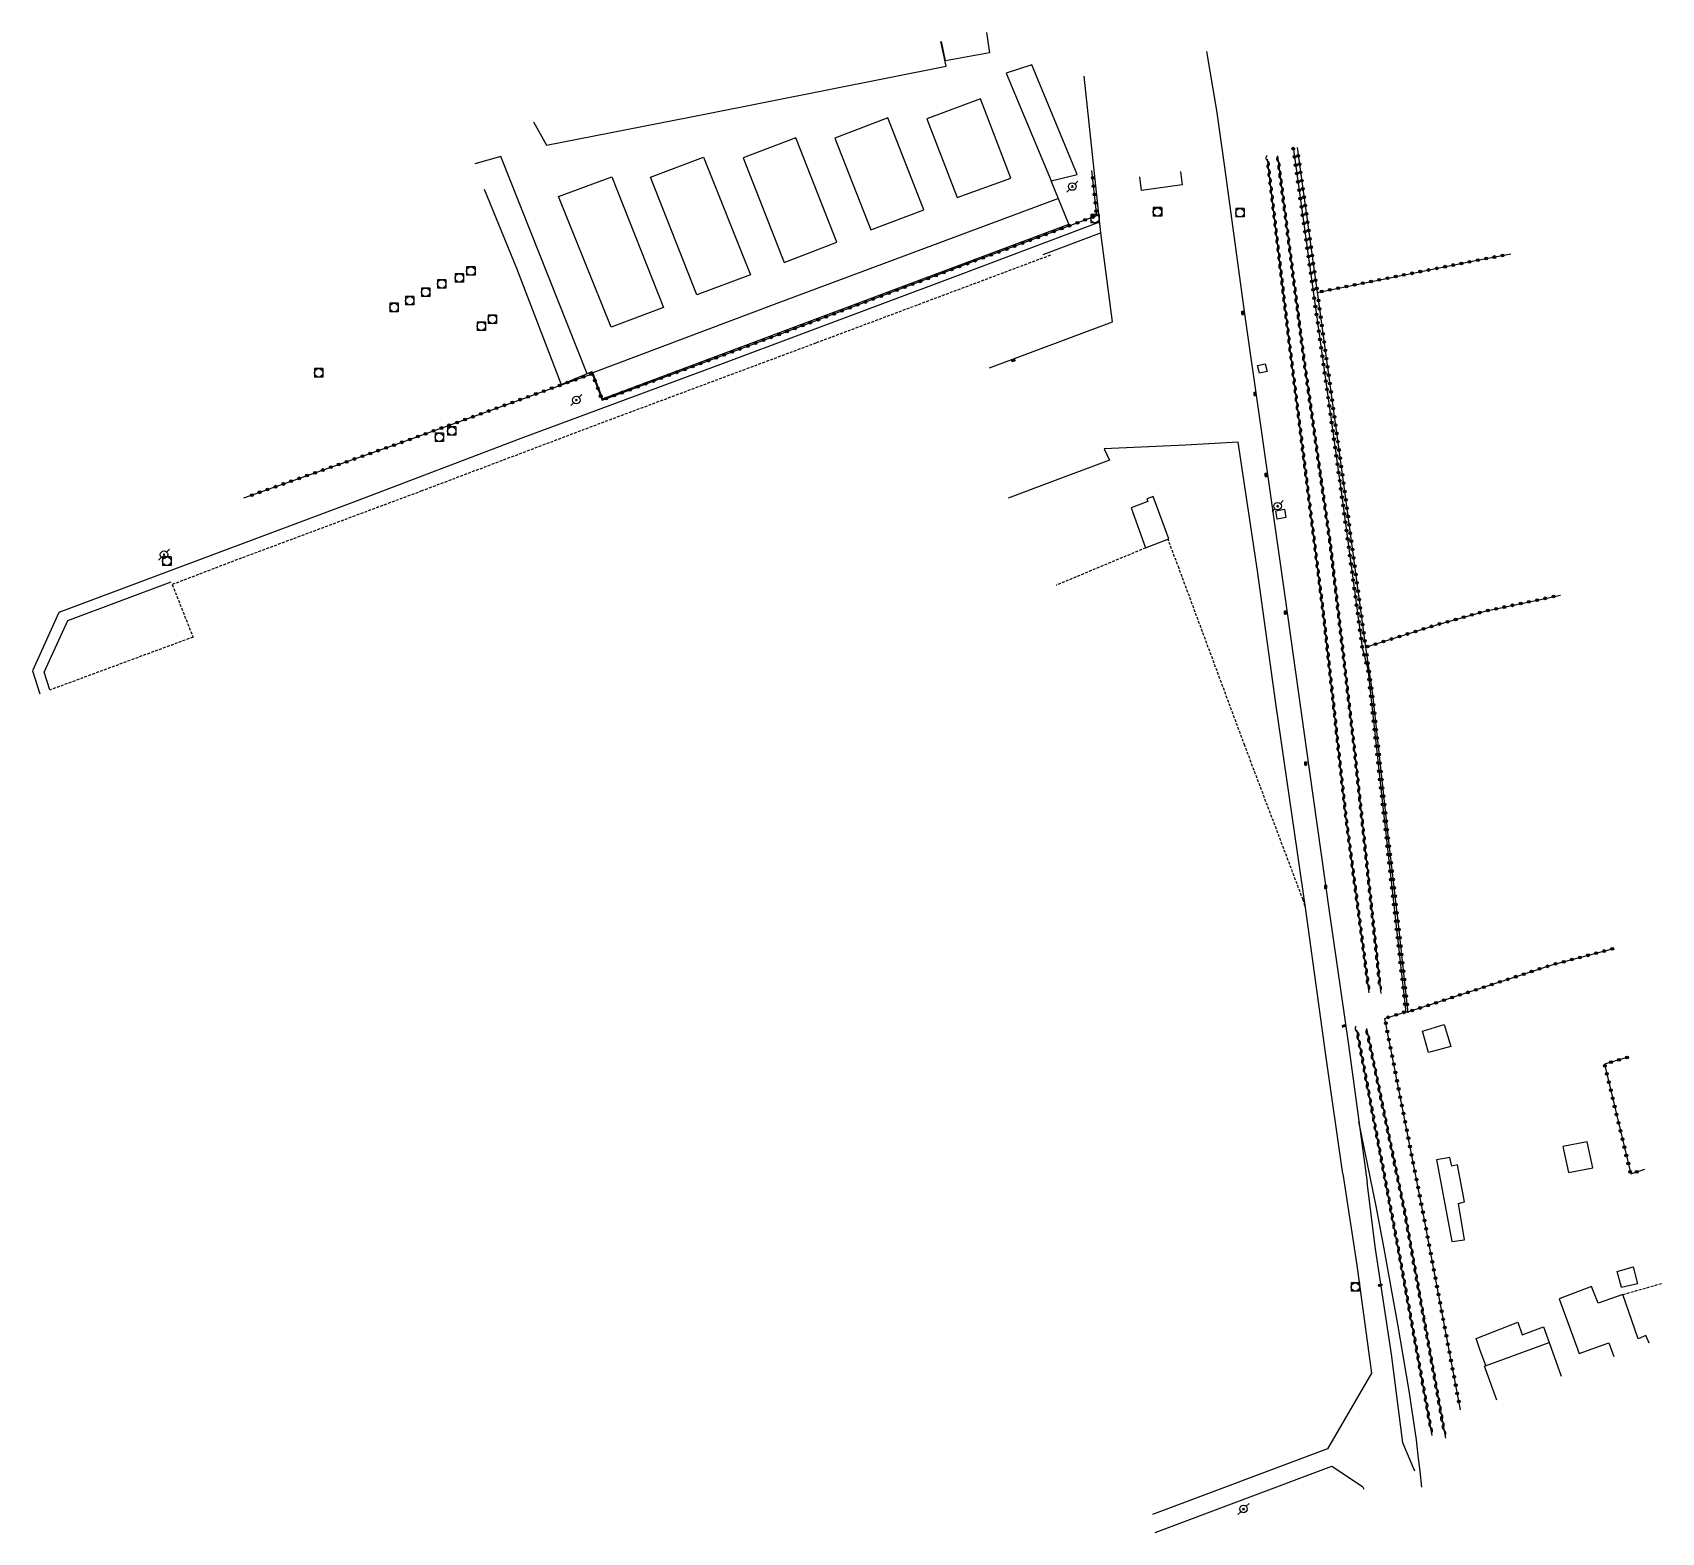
# Model space of a CAD drawing. Header units: millimetres. Extents: x 114000 to 114917, y 149000 to 149965.
# Drawn here: x 114625.8 to 114917.3, y 149238.5 to 149507 of the extents above; entities that cross this region are included whole.
import ezdxf

# ---------------------------------------------------------------- set-up
doc = ezdxf.new("R2010")
doc.units = ezdxf.units.MM
doc.linetypes.add('DASHED', pattern=[0.75, 0.5, -0.25])
doc.layers.get('0').update_dxf_attribs({"linetype": 'CONTINUOUS'})
for name, color, linetype in [('W0006', 2, 'CONTINUOUS'), ('W0014', 7, 'CONTINUOUS'), ('W0017', 7, 'CONTINUOUS'), ('W0101', 7, 'CONTINUOUS'), ('W0104', 1, 'CONTINUOUS'), ('W0112', 1, 'DASHED'), ('W0211', 2, 'CONTINUOUS'), ('W0310', 3, 'CONTINUOUS'), ('W0323', 7, 'CONTINUOUS'), ('W0401', 7, 'CONTINUOUS'), ('W0420', 7, 'CONTINUOUS'), ('W0473', 7, 'CONTINUOUS')]:
    doc.layers.add(name, color=color, linetype=linetype)

# ---------------------------------------------------------------- blocks, each defined once
blk = doc.blocks.new('T473')
for p, q in [((-0.166667, 0.166667), (0.166667, -0.166667)), ((-0.166667, -0.166667), (0.166667, 0.166667)), ((0.500001, 0.500001), (1.000002, 1.000002)), ((-1.000002, -1.000002), (-0.500001, -0.500001))]:
    blk.add_line(p, q)
blk.add_ellipse((0, 0), major_axis=(0.471405, 0.471405), ratio=1, start_param=5.4977871438, end_param=11.780972451)
blk = doc.blocks.new('T401')
for p, q in [((-0.3, 0.3), (0, 0.3)), ((-0.3, -0.25), (-0.3, 0.3)), ((-0.3, 0.15), (0, 0.15)), ((-0.3, 0), (0, 0)), ((0, 0.3), (0, -0.25)), ((-0.3, -0.15), (0, -0.15)), ((-0.3, -0.25), (-0.3, -0.3)), ((-0.3, -0.3), (0, -0.3)), ((0, -0.3), (0, -0.25))]:
    blk.add_line(p, q)
blk = doc.blocks.new('T420')
for p, q in [((0.75, 0.75), (-0.75, 0.75)), ((-0.75, 0.75), (-0.75, -0.75)), ((0.75, 0.75), (0.75, -0.75)), ((0.75, -0.75), (-0.75, -0.75))]:
    blk.add_line(p, q)
blk.add_ellipse((0, 0), major_axis=(-0.53, 0.53), ratio=1, start_param=3.926991, end_param=10.210176)
blk = doc.blocks.new('t310o')
at = {"color": 0, "linetype": 'Continuous'}
for centre, start, end in [((-0.5, 0.38), 216.8699, 323.1304), ((0.5, -0.37), 36.8699, 143.1303)]:
    blk.add_arc(centre, 0.625, start, end, dxfattribs=at)
blk = doc.blocks.new('t323o')
at = {"color": 0, "linetype": 'Continuous'}
for radius in [0.25, 0.15]:
    blk.add_circle((0, 0), radius, dxfattribs=at)

msp = doc.modelspace()

# ---------------------------------------------------------------- linework, layer by layer
at = {"layer": 'W0006'}
for points in [[(114715.44, 149491.06), (114717.77, 149486.89), (114746.4, 149492.49), (114789.31, 149501.01), (114788.37, 149505.41)], [(114804.66, 149501.26), (114800.03, 149499.78), (114808.13, 149480.48)], [(114725.06, 149445.96), (114709.62, 149484.83), (114704.93, 149483.54)], [(114809.4, 149477.33), (114758.55, 149458.32), (114726.06, 149446.14)]]:
    msp.add_lwpolyline(points, dxfattribs=at)
for points in [[(114785.83, 149491.59), (114791.28, 149477.5), (114800.87, 149480.96), (114795.47, 149495.18)], [(114769.38, 149488.14), (114775.81, 149471.71), (114785.29, 149475.27), (114778.87, 149491.76)], [(114752.96, 149484.62), (114760.34, 149465.88), (114769.74, 149469.49), (114762.41, 149488.18)], [(114745.86, 149484.7), (114754.29, 149463.63), (114744.68, 149460.08), (114736.4, 149481.13)], [(114729.48, 149481.18), (114738.71, 149457.79), (114729.33, 149454.31), (114719.96, 149477.65)]]:
    msp.add_lwpolyline(points, close=True, dxfattribs=at)
at = {"layer": 'W0014'}
for points in [[(114816.74, 149473.09), (114791.49, 149463.53), (114749.42, 149447.79), (114713.18, 149434.36), (114683.42, 149423.01), (114648.82, 149410.1), (114630.51, 149403.22), (114625.8, 149392.79)], [(114817.03, 149471.17), (114806.6, 149467.24)], [(114628.91, 149389.35), (114627.88, 149392.55), (114632.14, 149401.78), (114650.61, 149408.7)], [(114625.8, 149392.79), (114627.1, 149388.67)]]:
    msp.add_lwpolyline(points, dxfattribs=at)
at = {"layer": 'W0017'}
for points in [[(114835.94, 149503.62), (114837.7, 149493.09), (114839.2, 149482.5), (114842.66, 149457.11), (114845.62, 149436.26), (114849.94, 149406.13), (114854.26, 149375.09), (114857.87, 149349.75), (114861.3, 149325.84), (114864.67, 149301.2)], [(114706.64, 149478.98), (114712.4, 149464.83), (114720.43, 149444.05), (114725.98, 149446.34), (114727.83, 149441.43), (114811.26, 149472.7), (114808.13, 149480.48), (114812.78, 149481.64), (114804.66, 149501.26)], [(114797.07, 149447.03), (114819.07, 149455.24), (114816.98, 149471.18), (114814.04, 149499.22), (114814.04, 149499.22), (114814.04, 149499.22), (114814.04, 149499.22)], [(114841.6, 149433.72), (114832.14, 149433.16), (114817.62, 149432.5), (114818.53, 149430.51), (114807.87, 149426.48), (114800.39, 149423.69)], [(114860.29, 149302.75), (114857.29, 149323.99), (114853.67, 149349.99), (114848.31, 149386.9), (114845.03, 149410.67), (114841.6, 149433.72)], [(114860.29, 149302.75), (114862.81, 149286.38), (114865.46, 149267.06), (114857.58, 149253.49), (114826.26, 149241.77)], [(114873.18, 149249.5), (114873.18, 149249.5), (114871.05, 149254.58), (114869.03, 149270.47), (114866.18, 149289.29), (114864.67, 149301.2)], [(114826.72, 149238.55), (114858.32, 149250.41), (114863.85, 149246.78), (114864.07, 149246.28)]]:
    msp.add_lwpolyline(points, dxfattribs=at)
at = {"layer": 'W0101'}
msp.add_lwpolyline([(114887.86, 149262.2), (114885.64, 149268.3), (114897.24, 149272.56), (114899.36, 149266.51)], dxfattribs=at)
at = {"layer": 'W0104'}
for points in [[(114796.51, 149507.02), (114797.1, 149503.4), (114789.2, 149501.97), (114788.46, 149505.43)], [(114831.23, 149482.14), (114831.53, 149479.77), (114824.27, 149478.74), (114823.95, 149481.19)], [(114915.13, 149272.4), (114915.13, 149272.4), (114914.55, 149273.78), (114913.16, 149273.2), (114910.4, 149281.14), (114906.01, 149279.56), (114904.79, 149282.56), (114899.03, 149280.34)], [(114899.03, 149280.34), (114902.62, 149270.56), (114907.93, 149272.51), (114908.83, 149270.03)], [(114885.93, 149268.41), (114884.91, 149271.11), (114884.15, 149273.24), (114891.64, 149276.18), (114892.43, 149273.92), (114896.25, 149275.33), (114897.24, 149272.56)]]:
    msp.add_lwpolyline(points, dxfattribs=at)
for points in [[(114829.17, 149416.37), (114826.34, 149423.98), (114825.24, 149423.58), (114825.43, 149423.1), (114822.44, 149421.92), (114825.01, 149414.78)], [(114875.62, 149324.44), (114874.56, 149328.28), (114878.44, 149329.44), (114879.62, 149325.54)], [(114905.03, 149303.82), (114904.02, 149308.46), (114899.71, 149307.65), (114900.7, 149302.98)], [(114882.07, 149290.95), (114880.99, 149297.41), (114882.1, 149297.7), (114880.86, 149304.34), (114879.82, 149304.08), (114879.45, 149305.66), (114877.1, 149305.23), (114877.37, 149303.67), (114879.82, 149290.63)], [(114912.29, 149286.08), (114913.06, 149283.05), (114910.21, 149282.41), (114909.41, 149285.28)]]:
    msp.add_lwpolyline(points, close=True, dxfattribs=at)
at = {"layer": 'W0112'}
for points in [[(114807.98, 149467.16), (114766, 149451.44), (114727.36, 149437.03), (114695.49, 149424.98), (114663.18, 149412.94), (114650.8, 149408.21), (114654.52, 149398.81), (114628.92, 149389.34)], [(114853.54, 149350.63), (114853.19, 149351.81), (114842.76, 149379.39), (114830.99, 149411.09), (114829.04, 149416.29)], [(114825.01, 149414.78), (114809.01, 149408.09)], [(114910.4, 149281.14), (114917.33, 149283.09)]]:
    msp.add_lwpolyline(points, dxfattribs=at)
at = {"layer": 'W0211'}
msp.add_lwpolyline([(114874.43, 149246.67), (114874.14, 149249.49), (114873.82, 149252.31), (114873.47, 149255.12), (114873.08, 149257.93), (114872.18, 149263.9), (114871.2, 149269.86), (114870.17, 149275.8), (114869.1, 149281.74), (114867.7, 149289.35), (114866.25, 149296.94), (114864.74, 149304.53), (114863.19, 149312.1)], dxfattribs=at)
at = {"layer": 'W0310'}
for points in [[(114865.02, 149335.13), (114860.85, 149366.74), (114856.91, 149402.38), (114850.57, 149452.76), (114846.84, 149484.33)], [(114848.62, 149484.98), (114853.35, 149448.45), (114858.05, 149415.48), (114862.43, 149378.26), (114867.1, 149335.01)], [(114876.3, 149255.89), (114870.35, 149288.74), (114862.82, 149328.52)], [(114864.53, 149328.76), (114871.28, 149296.36), (114878.67, 149255.4)]]:
    msp.add_lwpolyline(points, dxfattribs=at)
at = {"layer": 'W0323'}
for points in [[(114851.41, 149486.48), (114855.2, 149459.42), (114859.85, 149426.17), (114863.8, 149396.94), (114864.81, 149393.06), (114867.42, 149368.99), (114871.61, 149331.59)], [(114852.12, 149486.46), (114855.74, 149460.52), (114883.78, 149466.16), (114890.37, 149467.39)], [(114663.61, 149423.74), (114691.75, 149433.62), (114725.96, 149445.96), (114727.75, 149441.25), (114759.07, 149452.86), (114793.15, 149465.68), (114816.28, 149474.26), (114815.41, 149482.36)], [(114855.74, 149460.54), (114860.52, 149425.74), (114864.38, 149397), (114876.91, 149400.96), (114886.03, 149403.52), (114895.68, 149405.56), (114899.3, 149406.34)], [(114864.38, 149396.99), (114865.61, 149388.51), (114868.47, 149362.29), (114870.29, 149346.89), (114871.97, 149331.56)], [(114881.35, 149260.48), (114881.35, 149260.48), (114874.8, 149295.07), (114867.82, 149330.56), (114871.61, 149331.75), (114871.97, 149331.72), (114897.96, 149340.21), (114908.57, 149343)], [(114911.4, 149323.61), (114907.15, 149322.38), (114911.83, 149302.76), (114914.34, 149303.58)]]:
    msp.add_lwpolyline(points, dxfattribs=at)
at = {"layer": 'W0420'}
for points in [[(114845.38, 149446.04), (114845.06, 149447.42), (114846.44, 149447.74), (114846.77, 149446.37)], [(114848.57, 149419.93), (114848.32, 149421.42), (114849.85, 149421.68), (114850.1, 149420.19)]]:
    msp.add_lwpolyline(points, close=True, dxfattribs=at)

# ---------------------------------------------------------------- block references
at = {"layer": 'W0310'}
for p, rotation in [((114846.87, 149484.03), 96.75173738026695), ((114847.05, 149482.54), 96.75173738026695), ((114848.77, 149483.87), 277.37781432843), ((114848.96, 149482.38), 277.37781432843), ((114847.23, 149481.05), 96.75173738026695), ((114847.4, 149479.56), 96.75173738026695), ((114849.15, 149480.9), 277.37781432843), ((114849.35, 149479.41), 277.37781432843), ((114847.58, 149478.07), 96.75173738026695), ((114847.75, 149476.58), 96.75173738026695), ((114849.54, 149477.92), 277.37781432843), ((114849.73, 149476.43), 277.37781432843), ((114847.93, 149475.09), 96.75173738026695), ((114848.11, 149473.6), 96.75173738026695), ((114849.92, 149474.95), 277.37781432843), ((114850.12, 149473.46), 277.37781432843), ((114848.28, 149472.11), 96.75173738026695), ((114848.46, 149470.62), 96.75173738026695), ((114850.31, 149471.97), 277.37781432843), ((114850.5, 149470.48), 277.37781432843), ((114848.64, 149469.13), 96.75173738026695), ((114848.81, 149467.64), 96.75173738026695), ((114850.69, 149469), 277.37781432843), ((114850.89, 149467.51), 277.37781432843), ((114848.99, 149466.15), 96.75173738026695), ((114849.16, 149464.66), 96.75173738026695), ((114851.08, 149466.02), 277.37781432843), ((114851.27, 149464.53), 277.37781432843), ((114849.34, 149463.17), 96.75173738026695), ((114849.52, 149461.68), 96.75173738026695), ((114851.46, 149463.04), 277.37781432843), ((114851.66, 149461.56), 277.37781432843), ((114849.69, 149460.19), 96.75173738026695), ((114849.87, 149458.7), 96.75173738026695), ((114851.85, 149460.07), 277.37781432843), ((114852.04, 149458.58), 277.37781432843), ((114850.05, 149457.21), 96.75173738026695), ((114850.22, 149455.73), 96.75173738026695), ((114852.24, 149457.09), 277.37781432843), ((114852.43, 149455.61), 277.37781432843), ((114850.4, 149454.24), 96.75173738026695), ((114850.58, 149452.75), 97.16994026587398), ((114852.62, 149454.12), 277.37781432843), ((114852.81, 149452.63), 277.37781432843), ((114850.76, 149451.26), 97.16994026587398), ((114850.95, 149449.77), 97.16994026587398), ((114853.01, 149451.14), 277.37781432843), ((114853.2, 149449.66), 277.37781432843), ((114851.14, 149448.28), 97.16994026587398), ((114851.32, 149446.79), 97.16994026587398), ((114853.39, 149448.17), 278.1082086679624), ((114853.61, 149446.68), 278.1082086679624), ((114851.51, 149445.3), 97.16994026587398), ((114851.7, 149443.82), 97.16994026587398), ((114853.82, 149445.2), 278.1082086679624), ((114854.03, 149443.71), 278.1082086679624), ((114851.89, 149442.33), 97.16994026587398), ((114852.07, 149440.84), 97.16994026587398), ((114854.24, 149442.23), 278.1082086679624), ((114854.45, 149440.74), 278.1082086679624), ((114852.26, 149439.35), 97.16994026587398), ((114852.45, 149437.86), 97.16994026587398), ((114854.66, 149439.26), 278.1082086679624), ((114854.88, 149437.77), 278.1082086679624), ((114852.64, 149436.37), 97.16994026587398), ((114852.82, 149434.89), 97.16994026587398), ((114855.09, 149436.29), 278.1082086679624), ((114855.3, 149434.8), 278.1082086679624), ((114853.01, 149433.4), 97.16994026587398), ((114853.2, 149431.91), 97.16994026587398), ((114855.51, 149433.32), 278.1082086679624), ((114855.72, 149431.83), 278.1082086679624), ((114853.38, 149430.42), 97.16994026587398), ((114853.57, 149428.93), 97.16994026587398), ((114855.93, 149430.35), 278.1082086679624), ((114856.14, 149428.86), 278.1082086679624), ((114853.76, 149427.45), 97.16994026587398), ((114853.95, 149425.96), 97.16994026587398), ((114856.36, 149427.38), 278.1082086679624), ((114856.57, 149425.89), 278.1082086679624), ((114854.13, 149424.47), 97.16994026587398), ((114854.32, 149422.98), 97.16994026587398), ((114856.78, 149424.41), 278.1082086679624), ((114856.99, 149422.92), 278.1082086679624), ((114854.51, 149421.49), 97.16994026587398), ((114854.69, 149420), 97.16994026587398), ((114857.2, 149421.44), 278.1082086679624), ((114854.88, 149418.52), 97.16994026587398), ((114857.41, 149419.95), 278.1082086679624), ((114857.63, 149418.47), 278.1082086679624), ((114855.07, 149417.03), 97.16994026587398), ((114855.26, 149415.54), 97.16994026587398), ((114857.84, 149416.98), 278.1082086679624), ((114858.05, 149415.5), 278.1082086679624), ((114855.44, 149414.05), 97.16994026587398), ((114855.63, 149412.56), 97.16994026587398), ((114858.22, 149414.01), 276.710998064443), ((114858.4, 149412.52), 276.710998064443), ((114855.82, 149411.07), 97.16994026587398), ((114856.01, 149409.59), 97.16994026587398), ((114858.58, 149411.03), 276.710998064443), ((114858.75, 149409.54), 276.710998064443), ((114856.19, 149408.1), 97.16994026587398), ((114856.38, 149406.61), 97.16994026587398), ((114858.93, 149408.05), 276.710998064443), ((114859.1, 149406.56), 276.710998064443), ((114856.57, 149405.12), 97.16994026587398), ((114856.75, 149403.63), 97.16994026587398), ((114859.28, 149405.07), 276.710998064443), ((114859.45, 149403.58), 276.710998064443), ((114856.94, 149402.14), 96.30684116242627), ((114857.1, 149400.65), 96.30684116242627), ((114859.63, 149402.09), 276.710998064443), ((114859.8, 149400.6), 276.710998064443), ((114857.27, 149399.16), 96.30684116242627), ((114857.43, 149397.67), 96.30684116242627), ((114859.98, 149399.11), 276.710998064443), ((114860.15, 149397.62), 276.710998064443), ((114857.6, 149396.18), 96.30684116242627), ((114857.76, 149394.69), 96.30684116242627), ((114860.33, 149396.13), 276.710998064443), ((114860.5, 149394.64), 276.710998064443), ((114857.93, 149393.2), 96.30684116242627), ((114858.09, 149391.71), 96.30684116242627), ((114860.68, 149393.15), 276.710998064443), ((114860.85, 149391.66), 276.710998064443), ((114858.26, 149390.22), 96.30684116242627), ((114858.42, 149388.73), 96.30684116242627), ((114861.03, 149390.17), 276.710998064443), ((114861.2, 149388.68), 276.710998064443), ((114858.59, 149387.24), 96.30684116242627), ((114858.75, 149385.74), 96.30684116242627), ((114861.38, 149387.19), 276.710998064443), ((114861.56, 149385.7), 276.710998064443), ((114858.92, 149384.25), 96.30684116242627), ((114859.08, 149382.76), 96.30684116242627), ((114861.73, 149384.22), 276.710998064443), ((114861.91, 149382.73), 276.710998064443), ((114859.24, 149381.27), 96.30684116242627), ((114859.41, 149379.78), 96.30684116242627), ((114862.08, 149381.24), 276.710998064443), ((114862.26, 149379.75), 276.710998064443), ((114859.57, 149378.29), 96.30684116242627), ((114859.74, 149376.8), 96.30684116242627), ((114862.43, 149378.26), 276.1541798905234), ((114862.59, 149376.76), 276.1541798905234), ((114859.9, 149375.31), 96.30684116242627), ((114860.07, 149373.82), 96.30684116242627), ((114862.75, 149375.27), 276.1541798905234), ((114862.91, 149373.78), 276.1541798905234), ((114860.23, 149372.33), 96.30684116242627), ((114860.4, 149370.84), 96.30684116242627), ((114863.07, 149372.29), 276.1541798905234), ((114863.24, 149370.8), 276.1541798905234), ((114860.56, 149369.34), 96.30684116242627), ((114860.73, 149367.85), 96.30684116242627), ((114863.4, 149369.31), 276.1541798905234), ((114863.56, 149367.82), 276.1541798905234), ((114860.9, 149366.36), 97.5182731122364), ((114861.1, 149364.88), 97.5182731122364), ((114863.72, 149366.33), 276.1541798905234), ((114863.88, 149364.83), 276.1541798905234), ((114861.29, 149363.39), 97.5182731122364), ((114861.49, 149361.9), 97.5182731122364), ((114864.04, 149363.34), 276.1541798905234), ((114864.2, 149361.85), 276.1541798905234), ((114861.69, 149360.41), 97.5182731122364), ((114861.88, 149358.93), 97.5182731122364), ((114864.36, 149360.36), 276.1541798905234), ((114864.52, 149358.87), 276.1541798905234), ((114862.08, 149357.44), 97.5182731122364), ((114862.27, 149355.95), 97.5182731122364), ((114864.68, 149357.38), 276.1541798905234), ((114864.84, 149355.89), 276.1541798905234), ((114862.47, 149354.47), 97.5182731122364), ((114862.67, 149352.98), 97.5182731122364), ((114865, 149354.39), 276.1541798905234), ((114862.86, 149351.49), 97.5182731122364), ((114865.17, 149352.9), 276.1541798905234), ((114865.33, 149351.41), 276.1541798905234), ((114863.06, 149350.01), 97.5182731122364), ((114863.26, 149348.52), 97.5182731122364), ((114865.49, 149349.92), 276.1541798905234), ((114865.65, 149348.43), 276.1541798905234), ((114863.45, 149347.03), 97.5182731122364), ((114863.65, 149345.54), 97.5182731122364), ((114865.81, 149346.94), 276.1541798905234), ((114865.97, 149345.45), 276.1541798905234), ((114863.84, 149344.06), 97.5182731122364), ((114864.04, 149342.57), 97.5182731122364), ((114866.13, 149343.96), 276.1541798905234), ((114866.29, 149342.46), 276.1541798905234), ((114864.24, 149341.08), 97.5182731122364), ((114864.43, 149339.6), 97.5182731122364), ((114866.45, 149340.97), 276.1541798905234), ((114866.61, 149339.48), 276.1541798905234), ((114864.63, 149338.11), 97.5182731122364), ((114864.83, 149336.62), 97.5182731122364), ((114866.77, 149337.99), 276.1541798905234), ((114866.93, 149336.5), 276.1541798905234), ((114862.88, 149328.16), 100.7225204320983), ((114864.78, 149327.57), 281.7675827954568), ((114863.16, 149326.68), 100.7225204320983), ((114863.44, 149325.21), 100.7225204320983), ((114865.09, 149326.1), 281.7675827954568), ((114865.39, 149324.63), 281.7675827954568), ((114863.72, 149323.74), 100.7225204320983), ((114864, 149322.26), 100.7225204320983), ((114865.7, 149323.16), 281.7675827954568), ((114866.01, 149321.7), 281.7675827954568), ((114864.28, 149320.79), 100.7225204320983), ((114864.56, 149319.31), 100.7225204320983), ((114866.31, 149320.23), 281.7675827954568), ((114866.62, 149318.76), 281.7675827954568), ((114864.84, 149317.84), 100.7225204320983), ((114865.12, 149316.37), 100.7225204320983), ((114866.92, 149317.29), 281.7675827954568), ((114867.23, 149315.82), 281.7675827954568), ((114865.4, 149314.89), 100.7225204320983), ((114865.68, 149313.42), 100.7225204320983), ((114867.53, 149314.35), 281.7675827954568), ((114867.84, 149312.88), 281.7675827954568), ((114865.95, 149311.95), 100.7225204320983), ((114866.23, 149310.47), 100.7225204320983), ((114868.15, 149311.42), 281.7675827954568), ((114868.45, 149309.95), 281.7675827954568), ((114866.51, 149309), 100.7225204320983), ((114866.79, 149307.52), 100.7225204320983), ((114868.76, 149308.48), 281.7675827954568), ((114869.06, 149307.01), 281.7675827954568), ((114867.07, 149306.05), 100.7225204320983), ((114867.35, 149304.58), 100.7225204320983), ((114869.37, 149305.54), 281.7675827954568), ((114869.68, 149304.07), 281.7675827954568), ((114867.63, 149303.1), 100.7225204320983), ((114867.91, 149301.63), 100.7225204320983), ((114869.98, 149302.6), 281.7675827954568), ((114870.29, 149301.14), 281.7675827954568), ((114868.19, 149300.15), 100.7225204320983), ((114868.47, 149298.68), 100.7225204320983), ((114870.59, 149299.67), 281.7675827954568), ((114870.9, 149298.2), 281.7675827954568), ((114868.75, 149297.21), 100.7225204320983), ((114869.02, 149295.73), 100.7225204320983), ((114871.21, 149296.73), 281.7675827954568), ((114871.48, 149295.26), 280.2175491418024), ((114869.3, 149294.26), 100.7225204320983), ((114869.58, 149292.79), 100.7225204320983), ((114871.75, 149293.78), 280.2175491418024), ((114872.01, 149292.3), 280.2175491418024), ((114869.86, 149291.31), 100.7225204320983), ((114870.14, 149289.84), 100.7225204320983), ((114872.28, 149290.83), 280.2175491418024), ((114872.55, 149289.35), 280.2175491418024), ((114870.42, 149288.36), 100.2672412503276), ((114870.68, 149286.89), 100.2672412503276), ((114872.81, 149287.88), 280.2175491418024), ((114873.08, 149286.4), 280.2175491418024), ((114870.95, 149285.41), 100.2672412503276), ((114871.22, 149283.94), 100.2672412503276), ((114873.34, 149284.92), 280.2175491418024), ((114873.61, 149283.45), 280.2175491418024), ((114871.49, 149282.46), 100.2672412503276), ((114871.75, 149280.98), 100.2672412503276), ((114873.88, 149281.97), 280.2175491418024), ((114874.14, 149280.49), 280.2175491418024), ((114872.02, 149279.51), 100.2672412503276), ((114872.29, 149278.03), 100.2672412503276), ((114874.41, 149279.02), 280.2175491418024), ((114874.67, 149277.54), 280.2175491418024), ((114872.56, 149276.56), 100.2672412503276), ((114872.82, 149275.08), 100.2672412503276), ((114874.94, 149276.07), 280.2175491418024), ((114875.21, 149274.59), 280.2175491418024), ((114873.09, 149273.6), 100.2672412503276), ((114873.36, 149272.13), 100.2672412503276), ((114875.47, 149273.11), 280.2175491418024), ((114875.74, 149271.64), 280.2175491418024), ((114873.63, 149270.65), 100.2672412503276), ((114873.89, 149269.18), 100.2672412503276), ((114876.01, 149270.16), 280.2175491418024), ((114876.27, 149268.68), 280.2175491418024), ((114874.16, 149267.7), 100.2672412503276), ((114874.43, 149266.22), 100.2672412503276), ((114876.54, 149267.21), 280.2175491418024), ((114876.8, 149265.73), 280.2175491418024), ((114874.69, 149264.75), 100.2672412503276), ((114874.96, 149263.27), 100.2672412503276), ((114877.07, 149264.26), 280.2175491418024), ((114877.34, 149262.78), 280.2175491418024), ((114875.23, 149261.8), 100.2672412503276), ((114875.5, 149260.32), 100.2672412503276), ((114877.6, 149261.3), 280.2175491418024), ((114877.87, 149259.83), 280.2175491418024), ((114875.76, 149258.84), 100.2672412503276), ((114876.03, 149257.37), 100.2672412503276), ((114878.13, 149258.35), 280.2175491418024), ((114878.4, 149256.88), 280.2175491418024)]:
    msp.add_blockref('t310o', p, dxfattribs=dict(at, rotation=rotation))
at = {"layer": 'W0323'}
for p, rotation in [((114851.45, 149486.24), 277.9730243413917), ((114852.33, 149484.97), 277.9316889580218), ((114851.66, 149484.75), 277.9730243413917), ((114851.86, 149483.27), 277.9730243413917), ((114852.54, 149483.49), 277.9316889580218), ((114852.74, 149482), 277.9316889580218), ((114815.55, 149481.01), 96.13672968121402), ((114815.71, 149479.52), 96.13672968121402), ((114852.07, 149481.78), 277.9730243413917), ((114852.28, 149480.29), 277.9730243413917), ((114852.95, 149480.51), 277.9316889580218), ((114815.87, 149478.03), 96.13672968121402), ((114816.03, 149476.53), 96.13672968121402), ((114852.49, 149478.81), 277.9730243413917), ((114852.7, 149477.32), 277.9730243413917), ((114853.16, 149479.03), 277.9316889580218), ((114853.36, 149477.54), 277.9316889580218), ((114814.2, 149473.49), 20.35491476217093), ((114815.61, 149474.01), 20.35491476217093), ((114816.19, 149475.04), 96.13672968121402), ((114852.9, 149475.84), 277.9730243413917), ((114853.11, 149474.35), 277.9730243413917), ((114853.57, 149476.06), 277.9316889580218), ((114853.78, 149474.57), 277.9316889580218), ((114805.77, 149470.36), 20.35491476217093), ((114807.17, 149470.88), 20.35491476217093), ((114808.58, 149471.4), 20.35491476217093), ((114809.98, 149471.93), 20.35491476217093), ((114811.39, 149472.45), 20.35491476217093), ((114812.8, 149472.97), 20.35491476217093), ((114853.32, 149472.87), 277.9730243413917), ((114853.53, 149471.38), 277.9730243413917), ((114853.98, 149473.09), 277.9316889580218), ((114854.19, 149471.6), 277.9316889580218), ((114798.73, 149467.75), 20.35491476217093), ((114800.14, 149468.27), 20.35491476217093), ((114801.55, 149468.8), 20.35491476217093), ((114802.95, 149469.32), 20.35491476217093), ((114804.36, 149469.84), 20.35491476217093), ((114853.74, 149469.9), 277.9730243413917), ((114853.94, 149468.41), 277.9730243413917), ((114854.4, 149470.11), 277.9316889580218), ((114854.61, 149468.63), 277.9316889580218), ((114790.3, 149464.61), 20.61480462231471), ((114791.7, 149465.14), 20.61480462231471), ((114793.11, 149465.66), 20.61480462231471), ((114794.51, 149466.19), 20.35491476217093), ((114795.92, 149466.71), 20.35491476217093), ((114797.33, 149467.23), 20.35491476217093), ((114854.15, 149466.92), 277.9730243413917), ((114854.36, 149465.44), 277.9730243413917), ((114854.81, 149467.14), 277.9316889580218), ((114855.02, 149465.66), 277.9316889580218), ((114875.65, 149464.52), 11.35864000257714), ((114877.12, 149464.82), 11.35864000257714), ((114878.59, 149465.11), 11.35864000257714), ((114880.06, 149465.41), 11.35864000257714), ((114881.53, 149465.7), 11.35864000257714), ((114883, 149466), 11.35864000257714), ((114884.48, 149466.29), 10.63532971303704), ((114885.95, 149466.56), 10.63532971303704), ((114887.43, 149466.84), 10.63532971303704), ((114888.9, 149467.12), 10.63532971303704), ((114783.28, 149461.97), 20.61480462231471), ((114784.69, 149462.5), 20.61480462231471), ((114786.09, 149463.02), 20.61480462231471), ((114787.49, 149463.55), 20.61480462231471), ((114788.9, 149464.08), 20.61480462231471), ((114854.57, 149463.95), 277.9730243413917), ((114854.78, 149462.47), 277.9730243413917), ((114855.23, 149464.17), 277.9316889580218), ((114855.43, 149462.69), 277.9316889580218), ((114860.95, 149461.57), 11.35864000257714), ((114862.42, 149461.86), 11.35864000257714), ((114863.89, 149462.16), 11.35864000257714), ((114865.36, 149462.45), 11.35864000257714), ((114866.83, 149462.75), 11.35864000257714), ((114868.3, 149463.05), 11.35864000257714), ((114869.77, 149463.34), 11.35864000257714), ((114871.24, 149463.64), 11.35864000257714), ((114872.71, 149463.93), 11.35864000257714), ((114874.18, 149464.23), 11.35864000257714), ((114774.86, 149458.8), 20.61480462231471), ((114776.26, 149459.33), 20.61480462231471), ((114777.67, 149459.86), 20.61480462231471), ((114779.07, 149460.38), 20.61480462231471), ((114780.47, 149460.91), 20.61480462231471), ((114781.88, 149461.44), 20.61480462231471), ((114854.99, 149460.98), 277.9730243413917), ((114855.19, 149459.5), 277.9730243413917), ((114855.64, 149461.2), 277.9316889580218), ((114855.94, 149459.06), 277.825622636726), ((114856.53, 149460.68), 11.35864000257714), ((114858, 149460.98), 11.35864000257714), ((114859.47, 149461.27), 11.35864000257714), ((114767.84, 149456.16), 20.61480462231471), ((114769.24, 149456.69), 20.61480462231471), ((114770.65, 149457.21), 20.61480462231471), ((114772.05, 149457.74), 20.61480462231471), ((114773.45, 149458.27), 20.61480462231471), ((114855.4, 149458.01), 277.9546354981414), ((114855.61, 149456.53), 277.9546354981414), ((114856.15, 149457.57), 277.825622636726), ((114856.35, 149456.08), 277.825622636726), ((114759.41, 149452.99), 20.61480462231471), ((114760.82, 149453.52), 20.61480462231471), ((114762.22, 149454.05), 20.61480462231471), ((114763.63, 149454.57), 20.61480462231471), ((114765.03, 149455.1), 20.61480462231471), ((114766.43, 149455.63), 20.61480462231471), ((114855.82, 149455.04), 277.9546354981414), ((114856.02, 149453.56), 277.9546354981414), ((114856.56, 149454.6), 277.825622636726), ((114856.76, 149453.11), 277.825622636726), ((114750.98, 149449.86), 20.33499298183227), ((114752.38, 149450.38), 20.33499298183227), ((114753.79, 149450.9), 20.33499298183227), ((114755.19, 149451.42), 20.33499298183227), ((114756.6, 149451.95), 20.33499298183227), ((114758.01, 149452.47), 20.33499298183227), ((114856.23, 149452.07), 277.9546354981414), ((114856.44, 149450.58), 277.9546354981414), ((114856.96, 149451.63), 277.825622636726), ((114857.17, 149450.14), 277.825622636726), ((114743.94, 149447.25), 20.33499298183227), ((114745.35, 149447.78), 20.33499298183227), ((114746.76, 149448.3), 20.33499298183227), ((114748.16, 149448.82), 20.33499298183227), ((114749.57, 149449.34), 20.33499298183227), ((114856.65, 149449.1), 277.9546354981414), ((114856.85, 149447.61), 277.9546354981414), ((114857.37, 149448.65), 277.825622636726), ((114857.58, 149447.17), 277.825622636726), ((114721.55, 149444.37), 19.83237277356357), ((114722.96, 149444.88), 19.83237277356357), ((114724.37, 149445.39), 19.83237277356357), ((114725.78, 149445.9), 19.83237277356357), ((114726.43, 149444.74), 290.7916920220842), ((114735.5, 149444.13), 20.33499298183227), ((114736.91, 149444.65), 20.33499298183227), ((114738.32, 149445.17), 20.33499298183227), ((114739.72, 149445.69), 20.33499298183227), ((114741.13, 149446.21), 20.33499298183227), ((114742.54, 149446.73), 20.33499298183227), ((114857.06, 149446.13), 277.9546354981414), ((114857.27, 149444.64), 277.9546354981414), ((114857.78, 149445.68), 277.825622636726), ((114857.99, 149444.2), 277.825622636726), ((114713.08, 149441.32), 19.83237277356357), ((114714.49, 149441.82), 19.83237277356357), ((114715.9, 149442.33), 19.83237277356357), ((114717.31, 149442.84), 19.83237277356357), ((114718.72, 149443.35), 19.83237277356357), ((114720.14, 149443.86), 19.83237277356357), ((114726.96, 149443.34), 290.7916920220842), ((114727.49, 149441.94), 290.7916920220842), ((114728.47, 149441.52), 20.33499298183227), ((114729.88, 149442.04), 20.33499298183227), ((114731.28, 149442.56), 20.33499298183227), ((114732.69, 149443.08), 20.33499298183227), ((114734.1, 149443.61), 20.33499298183227), ((114857.48, 149443.16), 277.9546354981414), ((114857.68, 149441.67), 277.9546354981414), ((114858.19, 149442.71), 277.825622636726), ((114858.39, 149441.22), 277.825622636726), ((114704.61, 149438.26), 19.83237277356357), ((114706.03, 149438.77), 19.83237277356357), ((114707.44, 149439.28), 19.83237277356357), ((114708.85, 149439.79), 19.83237277356357), ((114710.26, 149440.3), 19.83237277356357), ((114711.67, 149440.81), 19.83237277356357), ((114857.89, 149440.19), 277.9546354981414), ((114858.1, 149438.7), 277.9546354981414), ((114858.6, 149439.74), 277.825622636726), ((114858.8, 149438.25), 277.825622636726), ((114697.56, 149435.72), 19.83237277356357), ((114698.97, 149436.23), 19.83237277356357), ((114700.38, 149436.74), 19.83237277356357), ((114701.79, 149437.24), 19.83237277356357), ((114703.2, 149437.75), 19.83237277356357), ((114858.31, 149437.21), 277.9546354981414), ((114858.51, 149435.73), 277.9546354981414), ((114859.01, 149436.77), 277.825622636726), ((114689.08, 149432.69), 19.35631957390465), ((114690.5, 149433.18), 19.35631957390465), ((114691.91, 149433.68), 19.83237277356357), ((114693.33, 149434.19), 19.83237277356357), ((114694.74, 149434.7), 19.83237277356357), ((114696.15, 149435.21), 19.83237277356357), ((114858.72, 149434.24), 277.9546354981414), ((114858.93, 149432.76), 277.9546354981414), ((114859.21, 149435.28), 277.825622636726), ((114859.42, 149433.79), 277.825622636726), ((114680.59, 149429.7), 19.35631957390465), ((114682.01, 149430.2), 19.35631957390465), ((114683.42, 149430.7), 19.35631957390465), ((114684.84, 149431.2), 19.35631957390465), ((114686.25, 149431.69), 19.35631957390465), ((114687.67, 149432.19), 19.35631957390465), ((114859.14, 149431.27), 277.9546354981414), ((114859.34, 149429.79), 277.9546354981414), ((114859.62, 149432.31), 277.825622636726), ((114859.82, 149430.82), 277.825622636726), ((114672.1, 149426.72), 19.35631957390465), ((114673.52, 149427.22), 19.35631957390465), ((114674.93, 149427.72), 19.35631957390465), ((114676.35, 149428.21), 19.35631957390465), ((114677.76, 149428.71), 19.35631957390465), ((114679.18, 149429.21), 19.35631957390465), ((114859.55, 149428.3), 277.9546354981414), ((114859.76, 149426.81), 277.9546354981414), ((114860.03, 149429.34), 277.825622636726), ((114860.23, 149427.85), 277.825622636726), ((114665.03, 149424.23), 19.35631957390465), ((114666.44, 149424.73), 19.35631957390465), ((114667.86, 149425.23), 19.35631957390465), ((114669.27, 149425.73), 19.35631957390465), ((114670.69, 149426.22), 19.35631957390465), ((114859.96, 149425.33), 277.6909018201386), ((114860.16, 149423.84), 277.6909018201386), ((114860.44, 149426.36), 277.825622636726), ((114860.64, 149424.88), 277.6386397089579), ((114860.37, 149422.36), 277.6909018201386), ((114860.57, 149420.87), 277.6909018201386), ((114860.84, 149423.39), 277.6386397089579), ((114861.04, 149421.9), 277.6386397089579), ((114860.77, 149419.38), 277.6909018201386), ((114860.97, 149417.9), 277.6909018201386), ((114861.24, 149420.42), 277.6386397089579), ((114861.44, 149418.93), 277.6386397089579), ((114861.17, 149416.41), 277.6909018201386), ((114861.37, 149414.92), 277.6909018201386), ((114861.63, 149417.44), 277.6386397089579), ((114861.83, 149415.96), 277.6386397089579), ((114861.57, 149413.44), 277.6909018201386), ((114862.03, 149414.47), 277.6386397089579), ((114862.23, 149412.98), 277.6386397089579), ((114861.77, 149411.95), 277.6909018201386), ((114861.97, 149410.46), 277.6909018201386), ((114862.43, 149411.5), 277.6386397089579), ((114862.63, 149410.01), 277.6386397089579), ((114862.17, 149408.98), 277.6909018201386), ((114862.37, 149407.49), 277.6909018201386), ((114862.83, 149408.52), 277.6386397089579), ((114863.03, 149407.04), 277.6386397089579), ((114862.57, 149406), 277.6909018201386), ((114862.77, 149404.52), 277.6909018201386), ((114863.23, 149405.55), 277.6386397089579), ((114863.43, 149404.06), 277.6386397089579), ((114886.28, 149403.57), 11.9281222606383), ((114887.75, 149403.88), 11.9281222606383), ((114889.21, 149404.19), 11.9281222606383), ((114890.68, 149404.5), 11.9281222606383), ((114892.15, 149404.81), 11.9281222606383), ((114893.62, 149405.12), 11.9281222606383), ((114895.08, 149405.43), 11.9281222606383), ((114896.55, 149405.75), 12.13731721629928), ((114898.02, 149406.06), 12.13731721629928), ((114862.98, 149403.03), 277.6909018201386), ((114863.18, 149401.54), 277.6909018201386), ((114863.63, 149402.58), 277.6386397089579), ((114863.83, 149401.09), 277.6386397089579), ((114876.17, 149400.73), 17.54832711054957), ((114877.61, 149401.16), 15.68534752863928), ((114879.05, 149401.56), 15.68534752863928), ((114880.5, 149401.97), 15.68534752863928), ((114881.94, 149402.37), 15.68534752863928), ((114883.39, 149402.78), 15.68534752863928), ((114884.83, 149403.19), 15.68534752863928), ((114863.38, 149400.06), 277.6909018201386), ((114863.58, 149398.57), 277.6909018201386), ((114864.03, 149399.6), 277.6386397089579), ((114864.23, 149398.12), 277.6386397089579), ((114866.16, 149397.56), 17.54832711054957), ((114867.59, 149398.01), 17.54832711054957), ((114869.02, 149398.47), 17.54832711054957), ((114870.45, 149398.92), 17.54832711054957), ((114871.88, 149399.37), 17.54832711054957), ((114873.31, 149399.82), 17.54832711054957), ((114874.74, 149400.28), 17.54832711054957), ((114863.78, 149397.09), 277.6909018201386), ((114864.14, 149395.63), 284.6467463171297), ((114864.58, 149395.63), 278.2464167214667), ((114864.73, 149397.11), 17.54832711054957), ((114864.52, 149394.18), 284.6467463171297), ((114864.79, 149394.14), 278.2464167214667), ((114864.85, 149392.72), 276.1923003058826), ((114865.01, 149392.66), 278.2464167214667), ((114865.01, 149391.23), 276.1923003058826), ((114865.17, 149389.74), 276.1923003058826), ((114865.22, 149391.17), 278.2464167214667), ((114865.44, 149389.69), 278.2464167214667), ((114865.33, 149388.24), 276.1923003058826), ((114865.5, 149386.75), 276.1923003058826), ((114865.64, 149388.2), 276.2293627580274), ((114865.8, 149386.71), 276.2293627580274), ((114865.66, 149385.26), 276.1923003058826), ((114865.82, 149383.77), 276.1923003058826), ((114865.97, 149385.22), 276.2293627580274), ((114866.13, 149383.73), 276.2293627580274), ((114865.98, 149382.28), 276.1923003058826), ((114866.14, 149380.79), 276.1923003058826), ((114866.29, 149382.24), 276.2293627580274), ((114866.45, 149380.75), 276.2293627580274), ((114866.3, 149379.3), 276.1923003058826), ((114866.47, 149377.81), 276.1923003058826), ((114866.62, 149379.26), 276.2293627580274), ((114866.78, 149377.77), 276.2293627580274), ((114866.63, 149376.31), 276.1923003058826), ((114866.79, 149374.82), 276.1923003058826), ((114866.94, 149376.27), 276.2293627580274), ((114867.1, 149374.78), 276.2293627580274), ((114866.95, 149373.33), 276.1923003058826), ((114867.11, 149371.84), 276.1923003058826), ((114867.27, 149373.29), 276.2293627580274), ((114867.43, 149371.8), 276.2293627580274), ((114867.28, 149370.35), 276.1923003058826), ((114867.44, 149368.86), 276.3931585257808), ((114867.59, 149370.31), 276.2293627580274), ((114867.76, 149368.82), 276.2293627580274), ((114867.6, 149367.37), 276.3931585257808), ((114867.77, 149365.88), 276.3931585257808), ((114867.92, 149367.33), 276.2293627580274), ((114868.08, 149365.84), 276.2293627580274), ((114867.94, 149364.39), 276.3931585257808), ((114868.11, 149362.9), 276.3931585257808), ((114868.24, 149364.34), 276.2293627580274), ((114868.41, 149362.85), 276.2293627580274), ((114868.27, 149361.41), 276.3931585257808), ((114868.44, 149359.91), 276.3931585257808), ((114868.58, 149361.36), 276.7478286311808), ((114868.75, 149359.87), 276.7478286311808), ((114868.61, 149358.42), 276.3931585257808), ((114868.77, 149356.93), 276.3931585257808), ((114868.93, 149358.38), 276.7478286311808), ((114869.11, 149356.89), 276.7478286311808), ((114868.94, 149355.44), 276.3931585257808), ((114869.11, 149353.95), 276.3931585257808), ((114869.28, 149355.41), 276.7478286311808), ((114869.46, 149353.92), 276.7478286311808), ((114869.27, 149352.46), 276.3931585257808), ((114869.44, 149350.97), 276.3931585257808), ((114869.64, 149352.43), 276.7478286311808), ((114869.81, 149350.94), 276.7478286311808), ((114869.61, 149349.48), 276.3931585257808), ((114869.78, 149347.99), 276.3931585257808), ((114869.99, 149349.45), 276.7478286311808), ((114870.16, 149347.96), 276.7478286311808), ((114869.94, 149346.5), 276.3931585257808), ((114870.11, 149345.01), 276.3931585257808), ((114870.34, 149346.47), 276.2430101535188), ((114870.5, 149344.98), 276.2430101535188), ((114870.28, 149343.52), 276.3931585257808), ((114870.44, 149342.03), 276.3931585257808), ((114870.66, 149343.48), 276.2430101535188), ((114905.64, 149342.23), 14.75840786604203), ((114907.09, 149342.62), 14.75840786604203), ((114908.54, 149343), 14.75840786604203), ((114870.61, 149340.54), 276.3931585257808), ((114870.83, 149341.99), 276.2430101535188), ((114870.99, 149340.5), 276.2430101535188), ((114895.53, 149339.42), 18.0963714342029), ((114896.96, 149339.88), 18.0963714342029), ((114898.39, 149340.32), 14.75840786604203), ((114899.84, 149340.7), 14.75840786604203), ((114901.29, 149341.09), 14.75840786604203), ((114902.74, 149341.47), 14.75840786604203), ((114904.19, 149341.85), 14.75840786604203), ((114870.78, 149339.05), 276.3931585257808), ((114870.94, 149337.55), 276.3931585257808), ((114871.15, 149339.01), 276.2430101535188), ((114871.32, 149337.52), 276.2430101535188), ((114885.55, 149336.15), 18.0963714342029), ((114886.98, 149336.62), 18.0963714342029), ((114888.4, 149337.09), 18.0963714342029), ((114889.83, 149337.55), 18.0963714342029), ((114891.25, 149338.02), 18.0963714342029), ((114892.68, 149338.48), 18.0963714342029), ((114894.1, 149338.95), 18.0963714342029), ((114871.11, 149336.06), 276.3931585257808), ((114871.28, 149334.57), 276.3931585257808), ((114871.48, 149336.03), 276.2430101535188), ((114871.64, 149334.54), 276.2430101535188), ((114876.99, 149333.36), 18.0963714342029), ((114878.42, 149333.82), 18.0963714342029), ((114879.85, 149334.29), 18.0963714342029), ((114881.27, 149334.76), 18.0963714342029), ((114882.7, 149335.22), 18.0963714342029), ((114884.12, 149335.69), 18.0963714342029), ((114868.41, 149330.75), 17.37378417115001), ((114869.84, 149331.2), 17.37378417115001), ((114871.27, 149331.65), 17.37378417115001), ((114871.45, 149333.08), 276.3931585257808), ((114871.8, 149333.05), 276.2430101535188), ((114872.72, 149331.96), 18.0963714342029), ((114874.14, 149332.43), 18.0963714342029), ((114875.57, 149332.89), 18.0963714342029), ((114867.99, 149329.7), 101.130717771477), ((114868.27, 149328.23), 101.130717771477), ((114868.56, 149326.76), 101.130717771477), ((114868.85, 149325.29), 101.130717771477), ((114869.14, 149323.82), 101.130717771477), ((114869.43, 149322.35), 101.130717771477), ((114907.22, 149322.08), 283.3989456688916), ((114908.3, 149322.71), 196.1093398968163), ((114909.74, 149323.13), 196.1093398968163), ((114911.18, 149323.55), 196.1093398968163), ((114869.72, 149320.87), 101.130717771477), ((114870.01, 149319.4), 101.130717771477), ((114907.57, 149320.62), 283.3989456688916), ((114907.92, 149319.16), 283.3989456688916), ((114870.3, 149317.93), 101.130717771477), ((114870.59, 149316.46), 101.130717771477), ((114908.27, 149317.71), 283.3989456688916), ((114908.61, 149316.25), 283.3989456688916), ((114870.88, 149314.99), 101.130717771477), ((114871.17, 149313.51), 101.130717771477), ((114908.96, 149314.79), 283.3989456688916), ((114909.31, 149313.33), 283.3989456688916), ((114871.46, 149312.04), 101.130717771477), ((114871.75, 149310.57), 101.130717771477), ((114909.66, 149311.87), 283.3989456688916), ((114910.01, 149310.41), 283.3989456688916), ((114872.04, 149309.1), 101.130717771477), ((114872.33, 149307.63), 101.130717771477), ((114910.35, 149308.95), 283.3989456688916), ((114910.7, 149307.49), 283.3989456688916), ((114872.62, 149306.16), 101.130717771477), ((114872.91, 149304.68), 101.130717771477), ((114911.05, 149306.03), 283.3989456688916), ((114911.4, 149304.57), 283.3989456688916), ((114873.2, 149303.21), 101.130717771477), ((114873.49, 149301.74), 101.130717771477), ((114911.74, 149303.11), 283.3989456688916), ((114912.91, 149303.11), 18.03417900839876), ((114873.78, 149300.27), 101.130717771477), ((114874.07, 149298.8), 101.130717771477), ((114874.36, 149297.32), 101.130717771477), ((114874.65, 149295.85), 101.130717771477), ((114874.93, 149294.38), 100.7173290266328), ((114875.21, 149292.91), 100.7173290266328), ((114875.49, 149291.43), 100.7173290266328), ((114875.77, 149289.96), 100.7173290266328), ((114876.05, 149288.49), 100.7173290266328), ((114876.32, 149287.01), 100.7173290266328), ((114876.6, 149285.54), 100.7173290266328), ((114876.88, 149284.06), 100.7173290266328), ((114877.16, 149282.59), 100.7173290266328), ((114877.44, 149281.12), 100.7173290266328), ((114877.72, 149279.64), 100.7173290266328), ((114878, 149278.17), 100.7173290266328), ((114878.28, 149276.69), 100.7173290266328), ((114878.56, 149275.22), 100.7173290266328), ((114878.84, 149273.75), 100.7173290266328), ((114879.11, 149272.27), 100.7173290266328), ((114879.39, 149270.8), 100.7173290266328), ((114879.67, 149269.33), 100.7173290266328), ((114879.95, 149267.85), 100.7173290266328), ((114880.23, 149266.38), 100.7173290266328), ((114880.51, 149264.9), 100.7173290266328), ((114880.79, 149263.43), 100.7173290266328), ((114881.07, 149261.96), 100.7173290266328)]:
    msp.add_blockref('t323o', p, dxfattribs=dict(at, rotation=rotation))
at = {"layer": 'W0401'}
for p in [(114842.51, 149456.88), (114844.72, 149442.38), (114846.7, 149427.86), (114850.19, 149403.24), (114853.82, 149376.2)]:
    msp.add_blockref('T401', p, dxfattribs=at)
for p, rotation in [((114801.3, 149448.46), 110.7288584665563), ((114857.08, 149354.08), 180.3534436202135), ((114860.55, 149329.09), 289.7475838578353), ((114867.02, 149282.66), 288.901897155561)]:
    msp.add_blockref('T401', p, dxfattribs=dict(at, rotation=rotation))
at = {"layer": 'W0420'}
for p in [(114815.94, 149473.73), (114827.13, 149474.93), (114827.14, 149474.89), (114841.9, 149474.77), (114704.24, 149464.33), (114699.04, 149462.03), (114702.18, 149463.1), (114693.31, 149459.03), (114696.14, 149460.53), (114690.5, 149457.81), (114708.1, 149455.7), (114706.11, 149454.45), (114677.01, 149446.11), (114700.82, 149435.7), (114698.59, 149434.57), (114649.83, 149412.4), (114862.55, 149282.48)]:
    msp.add_blockref('T420', p, dxfattribs=at)
at = {"layer": 'W0473'}
for p in [(114811.89, 149479.45), (114723.12, 149441.24), (114848.64, 149422.24), (114649.33, 149413.57), (114842.53, 149242.75)]:
    msp.add_blockref('T473', p, dxfattribs=at)

doc.saveas('drawing.dxf')
